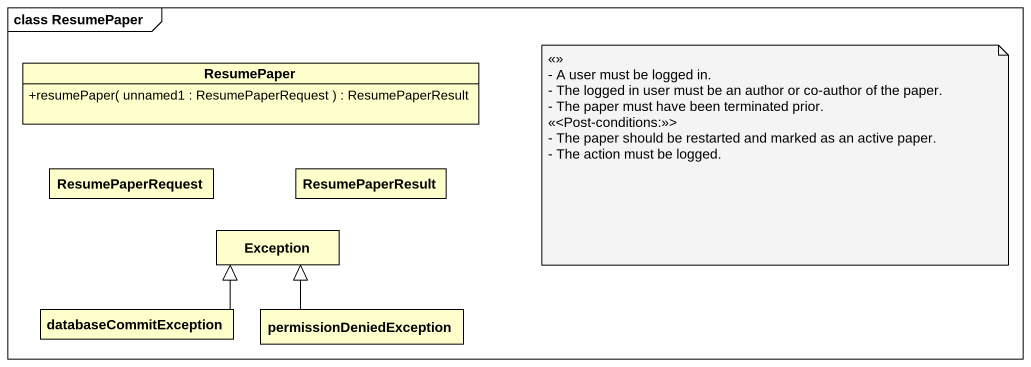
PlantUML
@startuml
mainframe class ResumePaper
hide circle
hide empty members
skinparam classAttributeIconSize 0
class ResumePaper {
  +resumePaper( unnamed1 : ResumePaperRequest ) : ResumePaperResult
}
class ResumePaperRequest
class ResumePaperResult
class "Exception" as Exception_
class databaseCommitException
class permissionDeniedException
databaseCommitException -right-|> Exception_
permissionDeniedException -up-|> Exception_
note as N1
  <<>>
  - A user must be logged in.
  - The logged in user must be an author or co-author of the paper.
  - The paper must have been terminated prior.
  <<<Post-conditions:>>>
  - The paper should be restarted and marked as an active paper.
  - The action must be logged.
end note
@enduml
